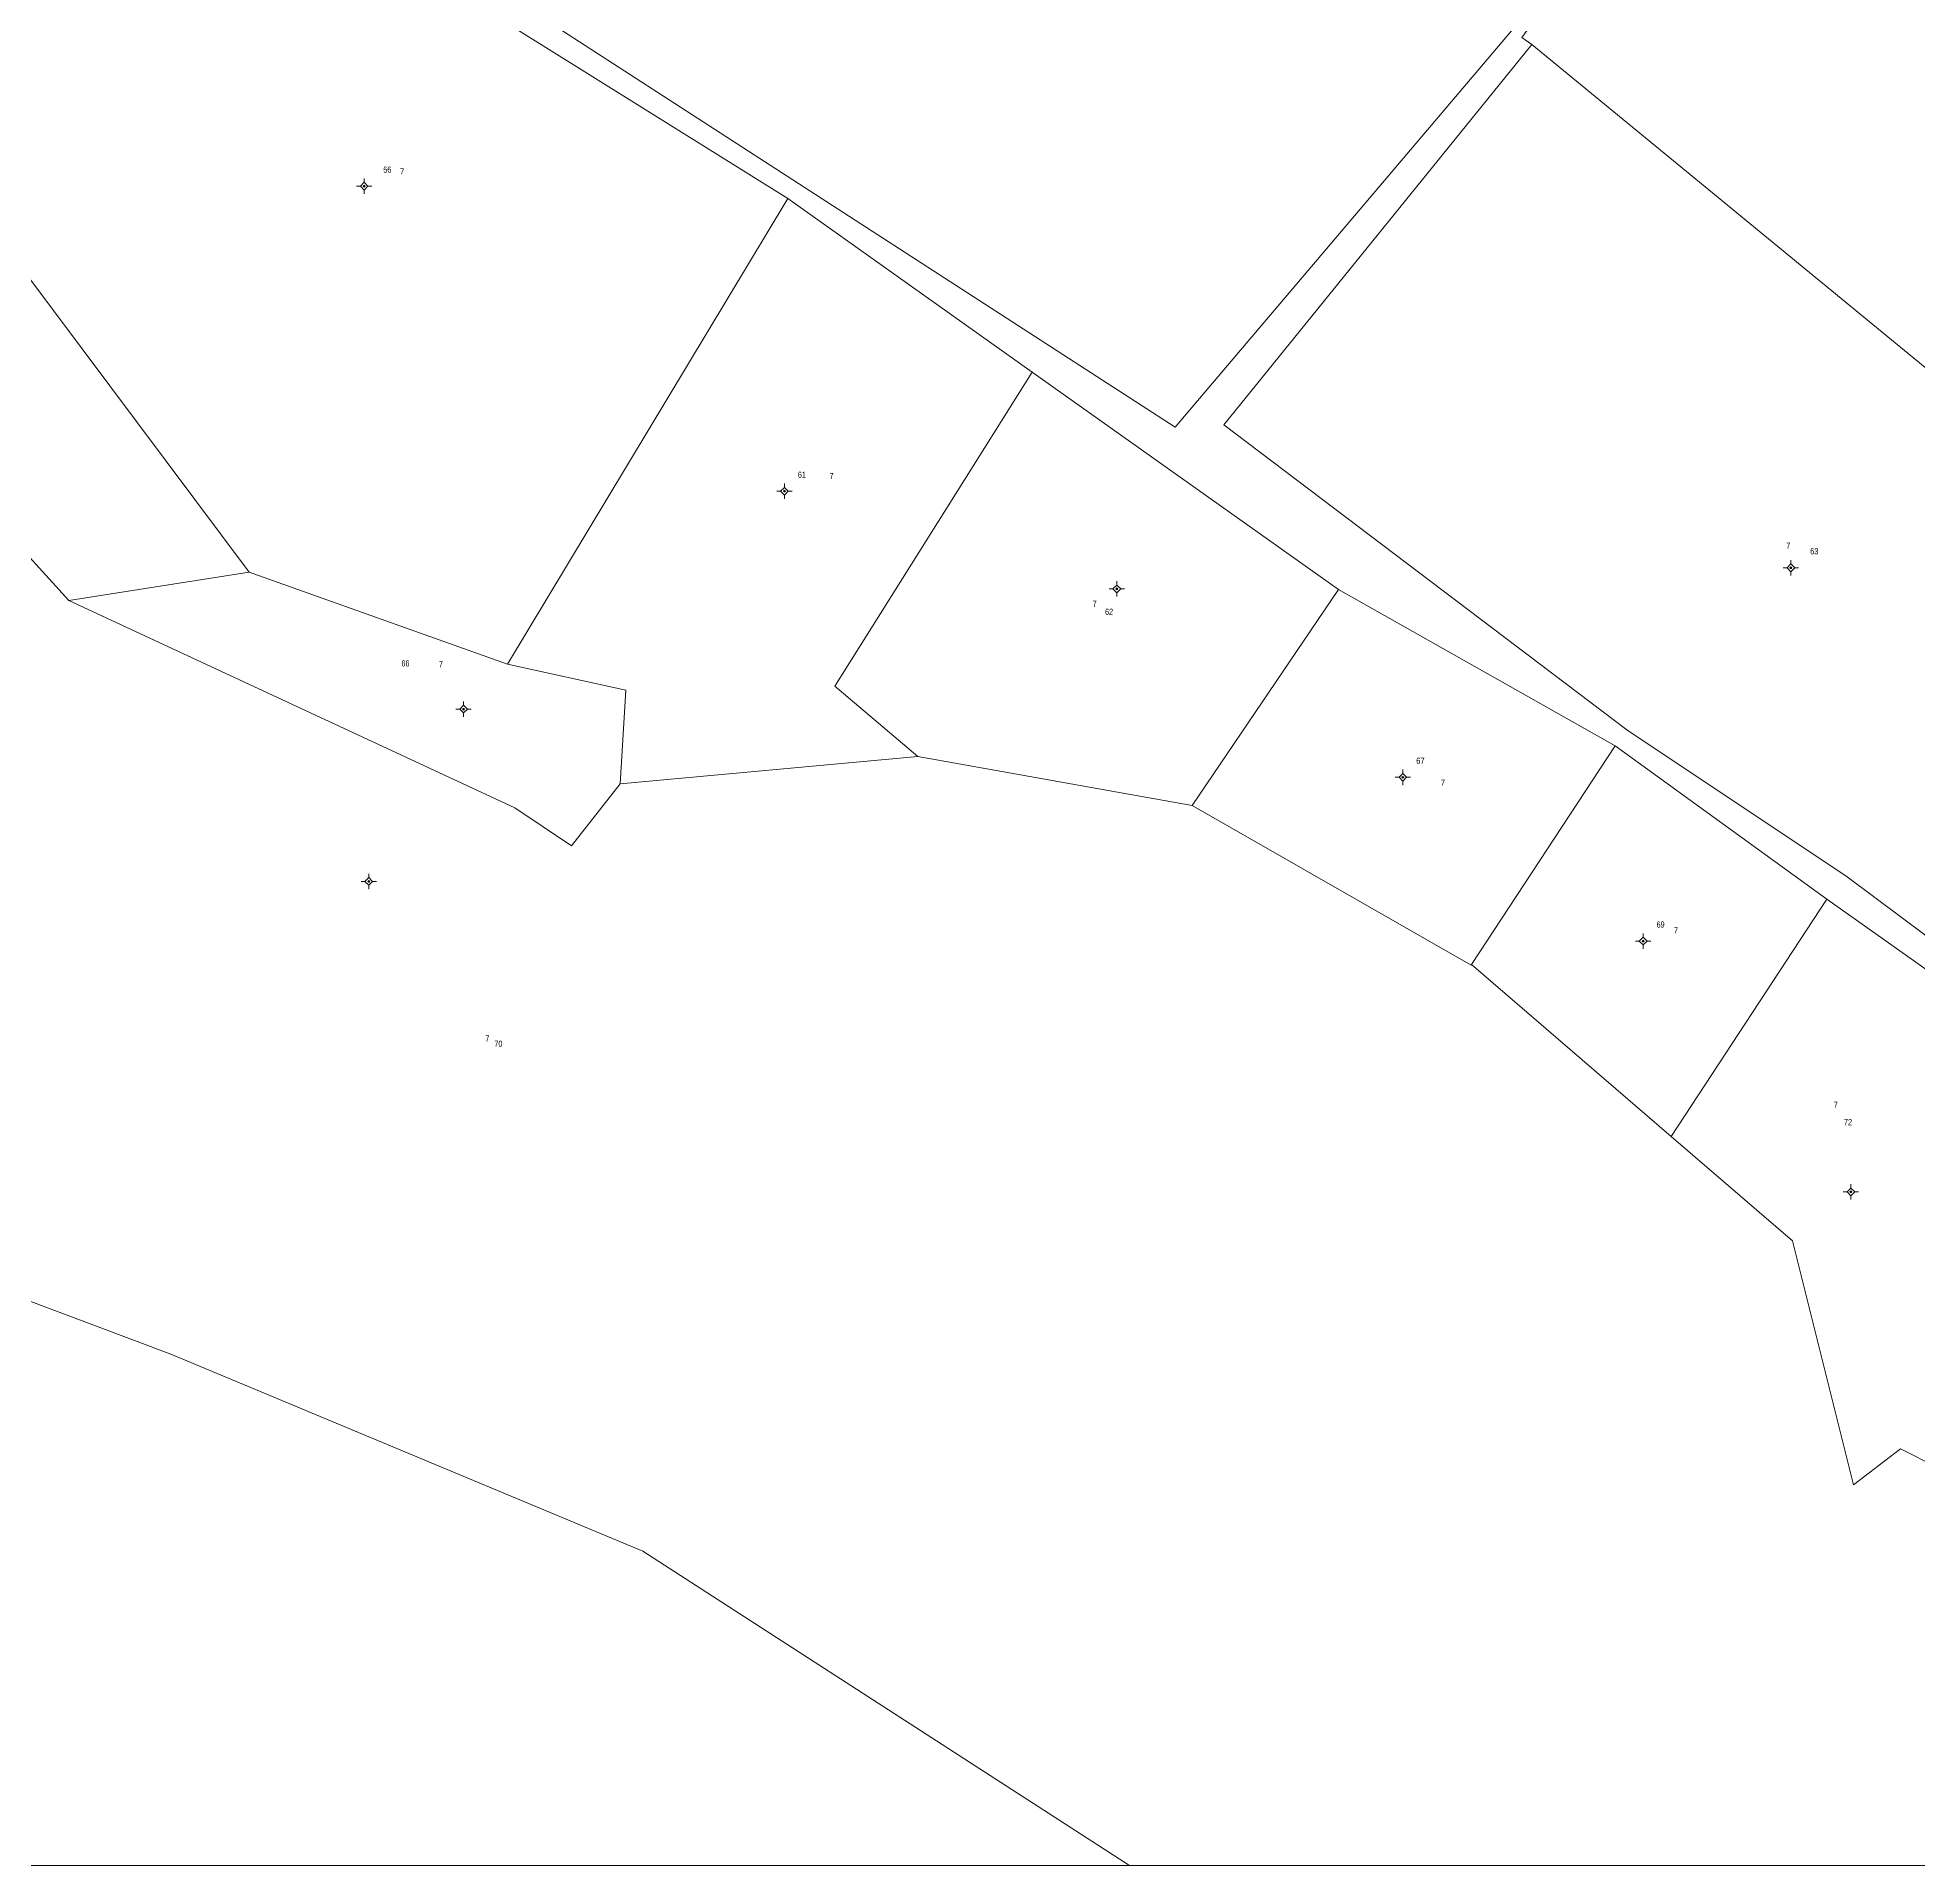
# Model space of a CAD drawing. Header units: metres. Extents: x 363965 to 364991, y 1840918 to 1841819.
# Drawn here: x 364169.5 to 364475.6, y 1841000 to 1841297.4 of the extents above; entities that cross this region are included whole.
import ezdxf

# ---------------------------------------------------------------- set-up
doc = ezdxf.new("R2010")
doc.units = ezdxf.units.M
doc.header["$LTSCALE"] = 0.4
doc.layers.add('10', color=7, linetype='Continuous', lineweight=13)
doc.layers.add('11', color=7, linetype='Continuous', lineweight=13)
doc.layers.add('14', color=7, linetype='Continuous')
doc.layers.add('15', color=7, linetype='Continuous')

msp = doc.modelspace()

# ---------------------------------------------------------------- hatches: boundary and pattern name
at = {"layer": '11'}
for points in [[(364222.7898, 1841273.23, 1), (364222.4898, 1841273.23, 1)], [(364291.1898, 1841223.58, 1), (364290.8897, 1841223.58, 1)], [(364454.9798, 1841211.13, 1), (364454.6798, 1841211.13, 1)], [(364345.2798, 1841207.7, 1), (364344.9797, 1841207.7, 1)], [(364238.9698, 1841188.14, 1), (364238.6698, 1841188.14, 1)], [(364391.8298, 1841177.04, 1), (364391.5297, 1841177.04, 1)], [(364223.5398, 1841160.11, 1), (364223.2398, 1841160.11, 1)], [(364430.9398, 1841150.4, 1), (364430.6397, 1841150.4, 1)], [(364464.7598, 1841109.58, 1), (364464.4597, 1841109.58, 1)]]:
    msp.add_hatch(color=256, dxfattribs=at).paths.add_polyline_path(points)

# ---------------------------------------------------------------- linework, layer by layer
at = {"layer": '10'}
for p, q in [((364132.84, 1841305.42), (364203.93, 1841210.42)), ((364245.95, 1841195.48), (364291.6, 1841271.2)), ((364203.93, 1841210.42), (364174.6, 1841205.8)), ((364245.95, 1841195.48), (364203.93, 1841210.42)), ((364357.38, 1841172.43), (364381.2, 1841207.61)), ((364381.2, 1841207.61), (364426.24, 1841182.19)), ((364312.76, 1841180.44), (364264.32, 1841175.97)), ((364312.76, 1841180.44), (364357.38, 1841172.43)), ((364402.86, 1841146.58), (364426.24, 1841182.19)), ((364460.7, 1841157.23), (364426.24, 1841182.19)), ((364460.7, 1841157.23), (364435.36, 1841118.61)), ((364402.86, 1841146.58), (364435.36, 1841118.61)), ((364435.36, 1841118.61), (364455.12, 1841101.6)), ((364000, 1841000), (364347.21, 1841000)), ((364347.21, 1841000), (364537.05, 1841000))]:
    msp.add_line(p, q, dxfattribs=at)
for points in [[(364245.25, 1841426.9), (364182.69, 1841345.24), (364354.64, 1841234.02), (364409.36, 1841298.53)], [(364132.84, 1841305.42), (364163.78, 1841350.98), (364291.6, 1841271.2)], [(364031.66, 1841318.12), (364056.7, 1841301.59), (364100.45, 1841292.26), (364116.3, 1841269.94), (364174.6, 1841205.8)], [(364412.66, 1841296.27), (364362.55, 1841234.41), (364428.14, 1841184.77), (364463.99, 1841160.85), (364498.47, 1841135.1), (364515.26, 1841125.99), (364521.27, 1841126.33), (364563.67, 1841172.28)], [(364291.6, 1841271.2), (364331.37, 1841242.97), (364381.2, 1841207.61)], [(364312.76, 1841180.44), (364299.23, 1841191.85), (364331.37, 1841242.97)], [(364264.32, 1841175.97), (364256.41, 1841165.87), (364247.16, 1841172.07), (364174.6, 1841205.8)], [(364264.32, 1841175.97), (364265.25, 1841191.23), (364245.95, 1841195.48)], [(364357.38, 1841172.43), (364402.79, 1841146.47), (364402.86, 1841146.58)], [(364455.12, 1841101.6), (364465.03, 1841061.93), (364472.65, 1841067.76), (364478.68, 1841064.75), (364480.63, 1841097.27), (364482.95, 1841108.53), (364493.19, 1841134.24), (364460.7, 1841157.23)], [(364347.21, 1841000), (364268.01, 1841051.12), (364191.16, 1841083.18), (364086.27, 1841122.59), (364012.26, 1841046.49)]]:
    msp.add_lwpolyline(points, dxfattribs=at)
msp.add_lwpolyline([(364563.67, 1841172.28), (364598.47, 1841213.64), (364440.35, 1841337.53), (364411.04, 1841297.44), (364412.66, 1841296.27)], close=True, dxfattribs=at)
at = {"layer": '11'}
for p, q in [((364222.64, 1841274.48), (364222.64, 1841273.86)), ((364222.02, 1841273.23), (364221.39, 1841273.23)), ((364222.64, 1841272.6), (364222.64, 1841271.98)), ((364223.89, 1841273.23), (364223.26, 1841273.23)), ((364290.42, 1841223.58), (364289.79, 1841223.58)), ((364291.04, 1841224.83), (364291.04, 1841224.2)), ((364291.04, 1841222.96), (364291.04, 1841222.33)), ((364292.29, 1841223.58), (364291.66, 1841223.58)), ((364454.2, 1841211.13), (364453.58, 1841211.13)), ((364454.83, 1841212.38), (364454.83, 1841211.76)), ((364454.83, 1841210.5), (364454.83, 1841209.88)), ((364456.08, 1841211.13), (364455.46, 1841211.13)), ((364344.5, 1841207.7), (364343.88, 1841207.7)), ((364345.13, 1841208.95), (364345.13, 1841208.32)), ((364345.13, 1841207.08), (364345.13, 1841206.45)), ((364346.38, 1841207.7), (364345.76, 1841207.7)), ((364238.82, 1841189.39), (364238.82, 1841188.76)), ((364238.2, 1841188.14), (364237.57, 1841188.14)), ((364238.82, 1841187.52), (364238.82, 1841186.89)), ((364240.07, 1841188.14), (364239.44, 1841188.14)), ((364391.06, 1841177.04), (364390.43, 1841177.04)), ((364391.68, 1841178.29), (364391.68, 1841177.66)), ((364391.68, 1841176.42), (364391.68, 1841175.79)), ((364392.93, 1841177.04), (364392.3, 1841177.04)), ((364223.39, 1841161.36), (364223.39, 1841160.74)), ((364222.76, 1841160.11), (364222.14, 1841160.11)), ((364223.39, 1841159.48), (364223.39, 1841158.86)), ((364224.64, 1841160.11), (364224.02, 1841160.11)), ((364430.16, 1841150.4), (364429.54, 1841150.4)), ((364430.79, 1841151.65), (364430.79, 1841151.02)), ((364430.79, 1841149.78), (364430.79, 1841149.15)), ((364432.04, 1841150.4), (364431.42, 1841150.4)), ((364463.98, 1841109.58), (364463.36, 1841109.58)), ((364464.61, 1841110.83), (364464.61, 1841110.2)), ((364465.86, 1841109.58), (364465.24, 1841109.58)), ((364464.61, 1841108.96), (364464.61, 1841108.33))]:
    msp.add_line(p, q, dxfattribs=at)
for points in [[(364222.64, 1841273.86), (364222.02, 1841273.23), (364222.64, 1841272.6), (364223.26, 1841273.23)], [(364291.04, 1841224.2), (364290.42, 1841223.58), (364291.04, 1841222.96), (364291.66, 1841223.58)], [(364454.83, 1841211.76), (364454.2, 1841211.13), (364454.83, 1841210.5), (364455.46, 1841211.13)], [(364345.13, 1841208.32), (364344.5, 1841207.7), (364345.13, 1841207.08), (364345.76, 1841207.7)], [(364238.82, 1841188.76), (364238.2, 1841188.14), (364238.82, 1841187.52), (364239.44, 1841188.14)], [(364391.68, 1841177.66), (364391.06, 1841177.04), (364391.68, 1841176.42), (364392.3, 1841177.04)], [(364223.39, 1841160.74), (364222.76, 1841160.11), (364223.39, 1841159.48), (364224.02, 1841160.11)], [(364430.79, 1841151.02), (364430.16, 1841150.4), (364430.79, 1841149.78), (364431.42, 1841150.4)], [(364464.61, 1841110.2), (364463.98, 1841109.58), (364464.61, 1841108.96), (364465.24, 1841109.58)]]:
    msp.add_lwpolyline(points, close=True, dxfattribs=at)
for centre in [(364222.6398, 1841273.23), (364291.0397, 1841223.58), (364454.8298, 1841211.13), (364345.1298, 1841207.7), (364238.8198, 1841188.14), (364391.6798, 1841177.04), (364223.3898, 1841160.11), (364430.7897, 1841150.4), (364464.6098, 1841109.58)]:
    msp.add_circle(centre, 0.15, dxfattribs=at)

# ---------------------------------------------------------------- texts
at = {"layer": '14', "width": 0.75}
for p in [(364228.49, 1841275.14), (364298.37, 1841225.58), (364454.07, 1841214.24), (364341.19, 1841204.78), (364234.8, 1841194.93), (364397.87, 1841175.66), (364435.79, 1841151.65), (364242.35, 1841134.05), (364461.81, 1841123.27)]:
    msp.add_text('7', height=1, dxfattribs=at).set_placement(p)
at = {"layer": '15'}
for s, width, p in [('56', 0.85, (364225.76, 1841275.42)), ('61', 0.75, (364293.21, 1841225.78)), ('63', 0.8, (364457.96, 1841213.33)), ('62', 0.85, (364343.22, 1841203.48)), ('66', 0.85, (364228.71, 1841195.08)), ('67', 0.8, (364393.86, 1841179.24)), ('69', 0.85, (364432.97, 1841152.59)), ('70', 0.85, (364243.84, 1841133.19)), ('72', 0.85, (364463.48, 1841120.44))]:
    msp.add_text(s, height=1, dxfattribs=dict(at, width=width)).set_placement(p)

doc.saveas('drawing.dxf')
